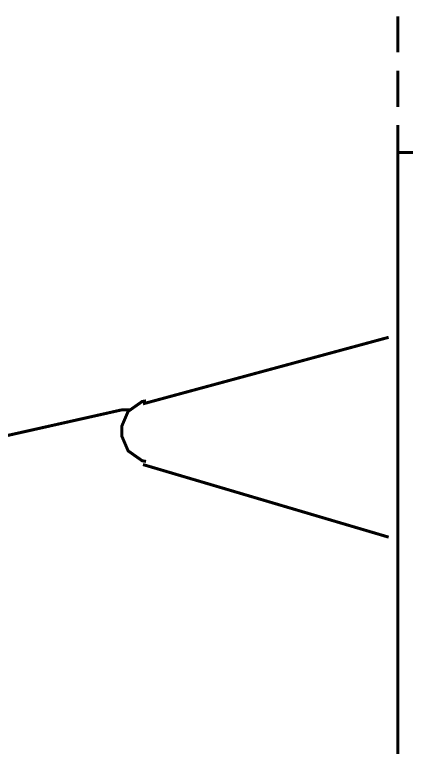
# Model space of a CAD drawing. Extents: x 0 to 210, y 0 to 297.
# Drawn here: x 106.61 to 112.16, y 244.82 to 255.07 of the extents above; entities that cross this region are included whole.
import ezdxf

# ---------------------------------------------------------------- set-up
doc = ezdxf.new("R2010")
doc.units = 0
doc.header["$MEASUREMENT"] = 0
doc.layers.add('C00-00-00-BLACK', color=7, linetype='Continuous')
doc.layers.add('CFF-00-00', color=1, linetype='Continuous')

msp = doc.modelspace()

# ---------------------------------------------------------------- linework, layer by layer
at = {"layer": 'C00-00-00-BLACK', "const_width": 0.0423}
for points in [[(111.967, 254.537), (111.967, 255.045)], [(111.967, 253.775), (111.967, 254.283)], [(111.967, 253.137), (111.967, 253.521)], [(111.967, 253.137), (111.967, 232.664)], [(112.178, 253.137), (111.967, 253.137)], [(111.839, 250.552), (108.402, 249.621)], [(108.445, 249.663), (108.391, 249.654), (108.195, 249.516), (108.106, 249.308), (108.106, 249.238), (108.106, 249.17), (108.195, 248.963), (108.391, 248.825), (108.445, 248.815)], [(108.233, 249.537), (108.106, 249.537)], [(108.402, 248.772), (111.839, 247.756)]]:
    msp.add_lwpolyline(points, dxfattribs=at)
at = {"layer": 'CFF-00-00', "const_width": 0.0423}
msp.add_lwpolyline([(108.106, 249.537), (101.489, 248.053)], dxfattribs=at)

doc.saveas('drawing.dxf')
